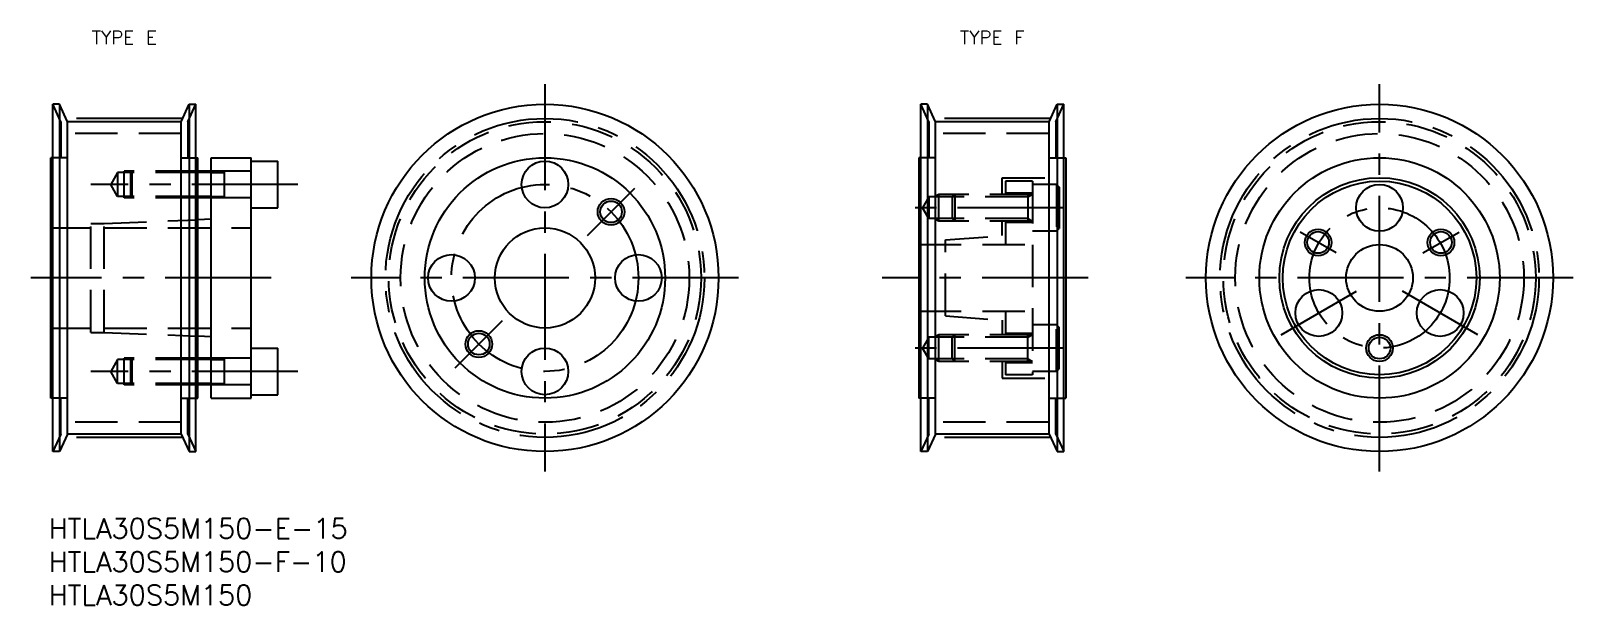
# Model space of a CAD drawing. Extents: x -3 to 228, y -13 to 73.
import ezdxf
from ezdxf.enums import TextEntityAlignment as Align

# ---------------------------------------------------------------- set-up
doc = ezdxf.new("R2010")
doc.units = 0
doc.header["$LTSCALE"] = 0.5
doc.linetypes.add('CENTER', pattern=[50.8, 31.75, -6.35, 6.35, -6.35])
doc.linetypes.add('DASHED', pattern=[19.05, 12.7, -6.35])
for name, color, linetype in [('MSM_CENTER', 1, 'CENTER'), ('MSM_CONTINUOUS', 7, 'CONTINUOUS'), ('MSM_DASHED', 4, 'DASHED'), ('MSM_NARROW', 5, 'CONTINUOUS'), ('MSM_PART_NUMBER', 7, 'CONTINUOUS')]:
    doc.layers.add(name, color=color, linetype=linetype)
doc.styles.add('MISUMI', font='txt.shx')
doc.styles.get("Standard").update_dxf_attribs({"font": 'txt.shx', "height": 3, "bigfont": 'bigfont.shx'})

# ---------------------------------------------------------------- blocks, each defined once
blk = doc.blocks.new('*U2')
at = {"layer": 'MSM_PART_NUMBER'}
blk.add_text('HTLA30S5M150-E-15', height=3, dxfattribs=at).set_placement((0, -3))
blk = doc.blocks.new('*U3')
at = {"layer": 'MSM_PART_NUMBER'}
blk.add_text('HTLA30S5M150', height=3, dxfattribs=at).set_placement((0, -13))
blk = doc.blocks.new('*U5')
at = {"layer": 'MSM_PART_NUMBER'}
blk.add_text('HTLA30S5M150-F-10', height=3, dxfattribs=at).set_placement((0, -8))

msp = doc.modelspace()

# ---------------------------------------------------------------- linework, layer by layer
at = {"layer": 'MSM_CENTER'}
for p, q in [((74.3, 65), (74.3, 7)), ((199.3, 7), (199.3, 65)), ((20.02, 59.88), (2.58, 59.88)), ((150.02, 59.88), (132.58, 59.88)), ((37.3, 50), (6.26, 50)), ((80.66, 42.36), (87.74, 49.44)), ((151.98, 46.5), (128.85, 46.5)), ((192.8, 39.75), (187.39, 42.87)), ((205.8, 39.75), (211.21, 42.87)), ((33.3, 36), (-2.7, 36)), ((103.3, 36), (45.3, 36)), ((155.64, 36), (124.81, 36)), ((228.3, 36), (170.3, 36)), ((184.58, 27.5), (195.84, 34)), ((214.02, 27.5), (202.76, 34)), ((60.86, 22.56), (67.94, 29.64)), ((151.98, 25.5), (128.85, 25.5)), ((37.3, 22), (6.26, 22)), ((20.02, 12.12), (2.58, 12.12)), ((150.02, 12.12), (132.58, 12.12))]:
    msp.add_line(p, q, dxfattribs=at)
for centre, radius in [((74.3, 36), 23.88), ((199.3, 36), 23.88), ((74.3, 36), 14), ((199.3, 36), 10.5)]:
    msp.add_circle(centre, radius, dxfattribs=at)
at = {"layer": 'MSM_CONTINUOUS'}
for p, q in [((0.6, 10), (0.6, 62)), ((1.6, 62), (0.6, 62)), ((1.6, 62), (1.6, 10)), ((2.8, 59.4), (1.6, 62)), ((19.8, 59.4), (21, 62)), ((21, 62), (21, 10)), ((21, 62), (22, 62)), ((22, 10), (22, 62)), ((130.6, 10), (130.6, 62)), ((131.6, 62), (130.6, 62)), ((131.6, 62), (131.6, 10)), ((132.8, 59.4), (131.6, 62)), ((149.8, 59.4), (151, 62)), ((151, 62), (151, 10)), ((151, 62), (152, 62)), ((152, 10), (152, 62)), ((2.8, 12.6), (2.8, 59.4)), ((19.8, 59.4), (2.8, 59.4)), ((19.8, 12.6), (19.8, 59.4)), ((132.8, 12.6), (132.8, 59.4)), ((149.8, 59.4), (132.8, 59.4)), ((149.8, 12.6), (149.8, 59.4)), ((0.3, 18), (0.3, 54)), ((0.6, 54), (0.3, 54)), ((22, 54), (22.3, 54)), ((22.3, 18), (22.3, 54)), ((24.3, 18), (24.3, 54)), ((24.3, 54), (30.3, 54)), ((30.3, 18), (30.3, 54)), ((30.3, 53.5), (34.3, 53.5)), ((34.3, 46.5), (34.3, 53.5)), ((130.3, 54), (130.3, 18)), ((130.6, 54), (130.3, 54)), ((152, 54), (152.3, 54)), ((152.3, 54), (152.3, 18)), ((24.3, 51.8), (22.3, 51.8)), ((24.3, 48.2), (22.3, 48.2)), ((30.3, 46.5), (34.3, 46.5)), ((24.3, 44.8), (22.3, 44.72)), ((24.3, 27.2), (22.3, 27.28)), ((30.3, 25.5), (34.3, 25.5)), ((34.3, 18.5), (34.3, 25.5)), ((24.3, 23.8), (22.3, 23.8)), ((24.3, 20.2), (22.3, 20.2)), ((30.3, 18.5), (34.3, 18.5)), ((0.6, 18), (0.3, 18)), ((22, 18), (22.3, 18)), ((24.3, 18), (30.3, 18)), ((130.6, 18), (130.3, 18)), ((152, 18), (152.3, 18)), ((2.8, 12.6), (1.6, 10)), ((19.8, 12.6), (2.8, 12.6)), ((19.8, 12.6), (21, 10)), ((132.8, 12.6), (131.6, 10)), ((149.8, 12.6), (132.8, 12.6)), ((149.8, 12.6), (151, 10)), ((1.6, 10), (0.6, 10)), ((21, 10), (22, 10)), ((131.6, 10), (130.6, 10)), ((151, 10), (152, 10))]:
    msp.add_line(p, q, dxfattribs=at)
for centre, radius in [((74.3, 36), 26), ((199.3, 36), 26), ((74.3, 36), 18), ((74.3, 50), 3.5), ((199.3, 36), 18), ((199.3, 36), 15), ((199.3, 36), 14.5), ((199.3, 46.5), 3.5), ((84.2, 45.9), 1.62), ((74.3, 36), 7.5), ((190.1, 41.31), 1.62), ((208.5, 41.31), 1.62), ((60.3, 36), 3.5), ((88.3, 36), 3.5), ((199.3, 36), 5), ((190.21, 30.75), 3.5), ((208.39, 30.75), 3.5), ((64.4, 26.1), 1.62), ((74.3, 22), 3.5), ((199.3, 25.5), 1.62)]:
    msp.add_circle(centre, radius, dxfattribs=at)
at = {"layer": 'MSM_DASHED'}
for p, q in [((1.8, 59.4), (0.6, 62)), ((20.8, 59.4), (22, 62)), ((131.8, 59.4), (130.6, 62)), ((150.8, 59.4), (152, 62)), ((1.8, 59.4), (1.8, 54)), ((20.8, 59.4), (20.8, 54)), ((131.8, 59.4), (131.8, 54)), ((150.8, 59.4), (150.8, 54)), ((19.8, 57.62), (2.8, 57.62)), ((149.8, 57.62), (132.8, 57.62)), ((2.8, 54), (0.6, 54)), ((19.8, 54), (22, 54)), ((132.8, 54), (130.6, 54)), ((149.8, 54), (152, 54)), ((10.3, 51.8), (9.26, 50)), ((22.3, 51.8), (10.3, 51.8)), ((10.3, 51.8), (10.3, 48.2)), ((22.3, 52), (11.3, 52)), ((11.3, 48), (11.3, 52)), ((12.5, 52), (12.3, 51.8)), ((12.3, 48.2), (12.3, 51.8)), ((12.5, 48), (12.5, 52)), ((30.3, 52), (24.3, 52)), ((24.3, 51.8), (26.3, 51.8)), ((26.3, 48), (26.3, 52)), ((142.8, 51), (152.3, 51)), ((142.8, 48.5), (142.8, 51)), ((10.3, 48.2), (9.26, 50)), ((147.3, 50.5), (143.3, 50.5)), ((143.3, 50.5), (143.3, 48.5)), ((147.3, 48.7), (143.3, 48.7)), ((147.3, 50.5), (147.3, 21.5)), ((150.9, 50), (147.3, 50)), ((150.9, 50), (150.9, 43)), ((150.9, 50), (151.3, 49.6)), ((151.3, 49.6), (151.3, 43.4)), ((22.3, 48.2), (10.3, 48.2)), ((22.3, 48), (11.3, 48)), ((12.5, 48), (12.3, 48.2)), ((24.3, 48.2), (26.3, 48.2)), ((30.3, 48), (24.3, 48)), ((131.78, 48.12), (130.84, 46.5)), ((131.78, 44.88), (130.84, 46.5)), ((131.78, 48.12), (131.78, 44.88)), ((146.6, 48.12), (131.78, 48.12)), ((133.3, 48.5), (132.64, 48.12)), ((133.3, 44.5), (133.3, 48.5)), ((147.3, 48.5), (133.3, 48.5)), ((135.3, 48.12), (135.68, 48.5)), ((135.3, 48.12), (135.3, 44.88)), ((135.68, 48.5), (135.68, 44.5)), ((146.6, 48.5), (146.6, 44.5)), ((146.6, 48.12), (147.26, 48.5)), ((6.3, 27.85), (6.3, 44.15)), ((6.3, 44.15), (8.3, 44.15)), ((8.3, 44.15), (22.3, 44.72)), ((8.3, 27.85), (8.3, 44.15)), ((146.6, 44.88), (131.78, 44.88)), ((133.3, 44.5), (132.64, 44.88)), ((147.3, 44.5), (133.3, 44.5)), ((135.68, 44.5), (135.3, 44.88)), ((142.8, 42.34), (142.8, 44.5)), ((143.3, 44.5), (143.3, 41)), ((147.3, 44.3), (143.3, 44.3)), ((146.6, 44.88), (147.26, 44.5)), ((0.3, 43.5), (6.3, 43.5)), ((8.3, 43.5), (30.3, 43.5)), ((134.3, 41.69), (143.3, 42.38)), ((134.3, 30.31), (134.3, 41.69)), ((150.9, 43), (147.3, 43)), ((150.9, 43), (151.3, 43.4)), ((130.3, 41), (147.3, 41)), ((130.3, 31), (147.3, 31)), ((134.3, 30.31), (143.3, 29.62)), ((143.3, 31), (143.3, 27.5)), ((0.3, 28.5), (6.3, 28.5)), ((6.3, 27.85), (8.3, 27.85)), ((8.3, 28.5), (30.3, 28.5)), ((8.3, 27.85), (22.3, 27.28)), ((142.8, 29.66), (142.8, 27.5)), ((150.9, 29), (147.3, 29)), ((150.9, 22), (150.9, 29)), ((150.9, 29), (151.3, 28.6)), ((151.3, 22.4), (151.3, 28.6)), ((131.78, 27.12), (130.84, 25.5)), ((131.78, 23.88), (130.84, 25.5)), ((131.78, 23.88), (131.78, 27.12)), ((146.6, 27.12), (131.78, 27.12)), ((133.3, 27.5), (132.64, 27.12)), ((133.3, 23.5), (133.3, 27.5)), ((147.3, 27.5), (133.3, 27.5)), ((135.68, 27.5), (135.3, 27.12)), ((135.3, 23.88), (135.3, 27.12)), ((135.68, 23.5), (135.68, 27.5)), ((147.3, 27.7), (143.3, 27.7)), ((146.6, 23.5), (146.6, 27.5)), ((146.6, 27.12), (147.26, 27.5)), ((10.3, 23.8), (9.26, 22)), ((22.3, 23.8), (10.3, 23.8)), ((10.3, 20.2), (10.3, 23.8)), ((22.3, 24), (11.3, 24)), ((11.3, 20), (11.3, 24)), ((12.5, 24), (12.3, 23.8)), ((12.3, 20.2), (12.3, 23.8)), ((12.5, 20), (12.5, 24)), ((30.3, 24), (24.3, 24)), ((24.3, 23.8), (26.3, 23.8)), ((26.3, 20), (26.3, 24)), ((146.6, 23.88), (131.78, 23.88)), ((133.3, 23.5), (132.64, 23.88)), ((147.3, 23.5), (133.3, 23.5)), ((135.3, 23.88), (135.68, 23.5)), ((142.8, 23.5), (142.8, 21)), ((143.3, 23.5), (143.3, 21.5)), ((147.3, 23.3), (143.3, 23.3)), ((146.6, 23.88), (147.26, 23.5)), ((10.3, 20.2), (9.26, 22)), ((142.8, 21), (152.3, 21)), ((147.3, 21.5), (143.3, 21.5)), ((150.9, 22), (147.3, 22)), ((150.9, 22), (151.3, 22.4)), ((22.3, 20.2), (10.3, 20.2)), ((22.3, 20), (11.3, 20)), ((12.5, 20), (12.3, 20.2)), ((24.3, 20.2), (26.3, 20.2)), ((30.3, 20), (24.3, 20)), ((2.8, 18), (0.6, 18)), ((1.8, 12.6), (1.8, 18)), ((19.8, 18), (22, 18)), ((20.8, 12.6), (20.8, 18)), ((132.8, 18), (130.6, 18)), ((131.8, 12.6), (131.8, 18)), ((149.8, 18), (152, 18)), ((150.8, 12.6), (150.8, 18)), ((19.8, 14.38), (2.8, 14.38)), ((149.8, 14.38), (132.8, 14.38)), ((1.8, 12.6), (0.6, 10)), ((20.8, 12.6), (22, 10)), ((131.8, 12.6), (130.6, 10)), ((150.8, 12.6), (152, 10))]:
    msp.add_line(p, q, dxfattribs=at)
for centre, radius in [((74.3, 36), 23.39), ((199.3, 36), 23.39), ((74.3, 36), 21.62), ((199.3, 36), 21.62)]:
    msp.add_circle(centre, radius, dxfattribs=at)
at = {"layer": 'MSM_NARROW'}
for p, q in [((24.3, 52), (22.3, 52)), ((24.3, 48), (22.3, 48)), ((24.3, 24), (22.3, 24)), ((24.3, 20), (22.3, 20))]:
    msp.add_line(p, q, dxfattribs=at)
for centre in [(84.2, 45.9), (190.1, 41.31), (208.5, 41.31), (64.4, 26.1), (199.3, 25.5)]:
    msp.add_circle(centre, 2, dxfattribs=at)

# ---------------------------------------------------------------- block references
at = {"layer": 'MSM_CONTINUOUS'}
for name in ['*U2', '*U5', '*U3']:
    msp.add_blockref(name, (0, 0), dxfattribs=at)

# ---------------------------------------------------------------- texts
at = {"layer": 'MSM_PART_NUMBER', "style": 'MISUMI'}
for s, p in [('TYPE E', (11.3, 72)), ('TYPE F', (141.3, 72))]:
    msp.add_text(s, height=2, dxfattribs=at).set_placement(p, align=Align.MIDDLE_CENTER)

doc.saveas('drawing.dxf')
